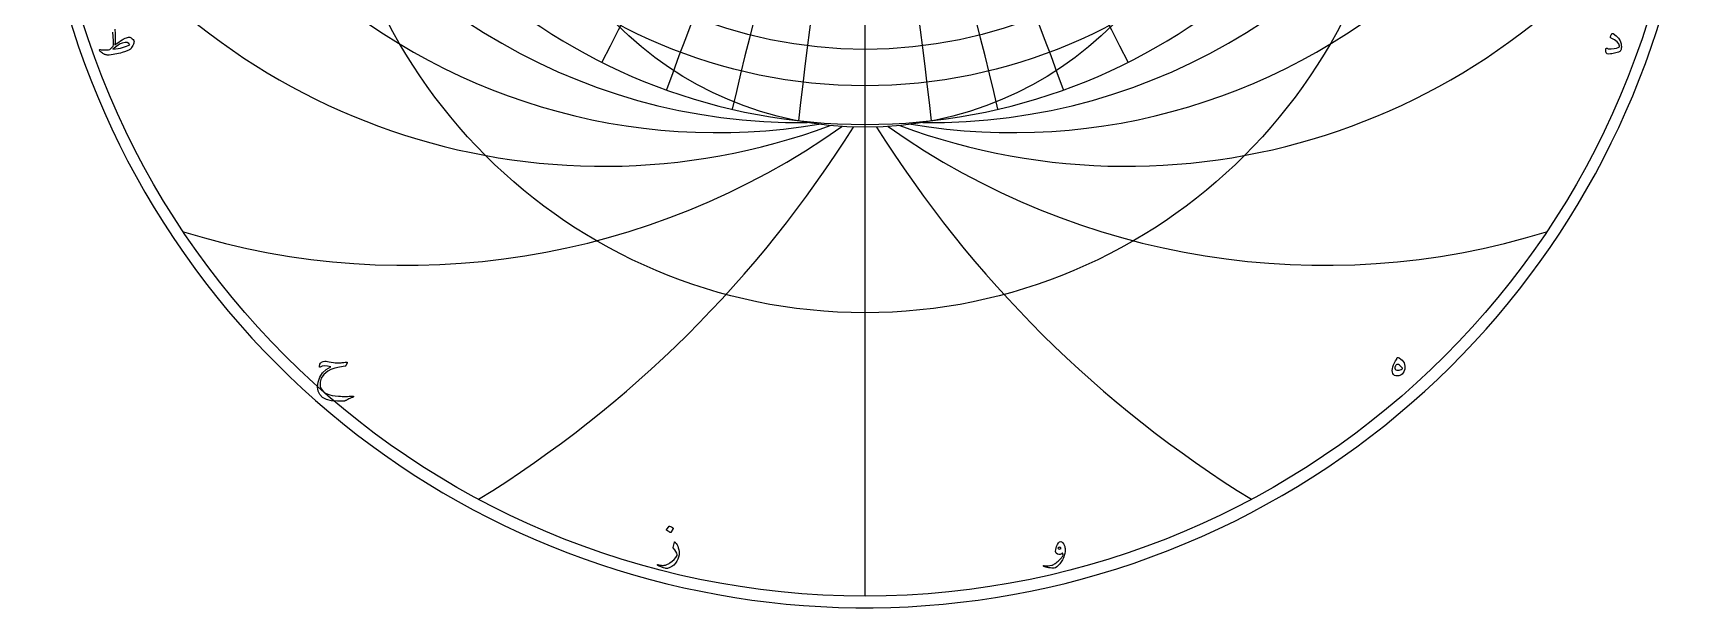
# Model space of a CAD drawing. Header units: millimetres. Extents: x -62 to 62, y -62 to 63.
# Drawn here: x -61.6 to 61.6, y -61.6 to -19.1 of the extents above; entities that cross this region are included whole.
import ezdxf

# ---------------------------------------------------------------- set-up
doc = ezdxf.new("R2010")
doc.units = ezdxf.units.MM
for name, color, linetype in [('CUT_OUTER', 1, 'Continuous'), ('ENGRAVE', 7, 'Continuous'), ('ENGRAVE_FINE', 8, 'Continuous'), ('TEXT', 5, 'Continuous')]:
    doc.layers.add(name, color=color, linetype=linetype)

msp = doc.modelspace()

# ---------------------------------------------------------------- linework, layer by layer
at = {"layer": 'CUT_OUTER'}
msp.add_arc((-0.0002, -0.0002), 61.6124, 137.460696, 87.802279, dxfattribs=at)
at = {"layer": 'ENGRAVE'}
for points in [[(0, -60.75), (0, 60.75)], [(0, -60.75), (0, -26.0306)]]:
    msp.add_lwpolyline(points, dxfattribs=at)
for centre, radius in [((0, 0), 60.75), ((0, 15.8873), 38.8464), ((0, 14.4227), 34.6846), ((0, 0), 39.7663), ((0, 0), 26.0306)]:
    msp.add_circle(centre, radius, dxfattribs=at)
for centre, radius, start, end in [((0, 17.7051), 43.5296, 105.921623, 74.078377), ((-4.9355, 18.4195), 44.1021, 139.754846, 270.861531), ((4.9355, 18.4195), 44.1021, 269.138469, 40.245154), ((-10.9491, 18.9644), 45.3971, 174.656822, 279.54217), ((10.9491, 18.9644), 45.3971, 260.45783, 5.343178), ((-19.3672, 19.3672), 48.286, 211.691871, 290.355882), ((19.3672, 19.3672), 48.286, 249.644118, 328.308129), ((-34.0258, 19.6448), 55.902, 252.866004, 305.308678), ((-73.9231, 19.8076), 86.2458, 301.68398, 327.905317), ((73.9231, 19.8076), 86.2458, 212.094683, 238.31602), ((34.0258, 19.6448), 55.902, 234.691322, 287.133996)]:
    msp.add_arc(centre, radius, start, end, dxfattribs=at)
at = {"layer": 'ENGRAVE_FINE'}
for centre, radius, start, end in [((-554.4766, -89.3166), 563.0302, 6.503619, 15.341957), ((-554.4766, -89.3166), 563.0302, 6.503619, 15.341957), ((554.4766, -89.3166), 563.0302, 164.658043, 173.496381), ((554.4766, -89.3166), 563.0302, 164.658043, 173.496381), ((-268.6186, -89.3166), 285.8579, 13.064756, 30.381405), ((-268.6186, -89.3166), 285.8579, 13.064756, 30.381405), ((268.6186, -89.3166), 285.8579, 149.618595, 166.935244), ((268.6186, -89.3166), 285.8579, 149.618595, 166.935244), ((-169.3412, -89.3166), 195.5384, 19.742202, 44.842633), ((-169.3412, -89.3166), 195.5384, 19.742202, 44.842633), ((169.3412, -89.3166), 195.5384, 135.157367, 160.257798), ((169.3412, -89.3166), 195.5384, 135.157367, 160.257798), ((-116.5168, -89.3166), 152.1018, 26.597292, 58.53821), ((-116.5168, -89.3166), 152.1018, 26.597292, 58.53821), ((116.5168, -89.3166), 152.1018, 121.46179, 153.402708), ((116.5168, -89.3166), 152.1018, 121.46179, 153.402708)]:
    msp.add_arc(centre, radius, start, end, dxfattribs=at)
at = {"layer": 'TEXT'}
msp.add_lwpolyline([(-55.5695, -18.7792), (-55.5456, -19.121), (-55.535, -19.3827), (-55.5379, -19.5645), (-55.5418, -19.6324), (-55.546, -19.6944), (-55.5505, -19.7503), (-55.5551, -19.8002), (-55.5601, -19.8444), (-55.5652, -19.8831), (-55.5706, -19.9163), (-55.5762, -19.9439), (-55.4616, -19.8563), (-55.3554, -19.7772), (-55.2575, -19.7068), (-55.1681, -19.645), (-55.0872, -19.5916), (-55.0153, -19.5463), (-54.9522, -19.5092), (-54.8979, -19.4802), (-54.8014, -19.4371), (-54.7111, -19.4036), (-54.627, -19.3796), (-54.5492, -19.3653), (-54.508, -19.3641), (-54.4649, -19.372), (-54.4198, -19.389), (-54.3729, -19.4151), (-54.28, -19.4809), (-54.2119, -19.5444), (-54.1688, -19.6055), (-54.1506, -19.6642), (-54.1518, -19.7296), (-54.1669, -19.8031), (-54.1959, -19.8848), (-54.2388, -19.9746), (-54.2867, -20.063), (-54.3307, -20.1365), (-54.371, -20.1952), (-54.4074, -20.239), (-54.4821, -20.2943), (-54.6105, -20.3569), (-54.7925, -20.4266), (-55.0282, -20.5034), (-55.1596, -20.5415), (-55.2931, -20.5753), (-55.4288, -20.6048), (-55.5666, -20.6299), (-55.7062, -20.651), (-55.8469, -20.6682), (-55.9888, -20.6816), (-56.1319, -20.6912), (-56.1842, -20.6807), (-56.2339, -20.6682), (-56.281, -20.6539), (-56.3254, -20.6376), (-56.3677, -20.6194), (-56.4083, -20.5992), (-56.4472, -20.5772), (-56.4845, -20.5533), (-56.5499, -20.5054), (-56.6042, -20.4575), (-56.6476, -20.4096), (-56.6799, -20.3616), (-56.6976, -20.3219), (-56.701, -20.2946), (-56.69, -20.2797), (-56.6646, -20.2773), (-56.5928, -20.2858), (-56.5156, -20.2922), (-56.4328, -20.2964), (-56.3446, -20.2984), (-56.2508, -20.2983), (-56.1515, -20.296), (-56.0467, -20.2916), (-55.9365, -20.285), (-55.6835, -20.0359), (-55.6789, -19.9358), (-55.6763, -19.8347), (-55.676, -19.7327), (-55.6778, -19.6297), (-55.6815, -19.5255), (-55.6869, -19.4199), (-55.6939, -19.3128), (-55.7027, -19.2043), (-55.7125, -19.0969), (-55.7228, -18.9931)], dxfattribs=at)
for points in [[(55.216, -19.3499), (55.2312, -19.3043), (55.2462, -19.2632), (55.2609, -19.2267), (55.2754, -19.1947), (55.2894, -19.1671), (55.3027, -19.1435), (55.3153, -19.1239), (55.3271, -19.1085), (55.3456, -19.0936), (55.3664, -19.0874), (55.3896, -19.0898), (55.4153, -19.1008), (55.6421, -19.2529), (55.8167, -19.4295), (55.9391, -19.6304), (56.0093, -19.8558), (56.0191, -19.9202), (56.0256, -19.9832), (56.0287, -20.0448), (56.0284, -20.1049), (56.0246, -20.1631), (56.0169, -20.2189), (56.0054, -20.2723), (55.9901, -20.3233), (55.9765, -20.3506), (55.9585, -20.3751), (55.9362, -20.3966), (55.9096, -20.4153), (55.8181, -20.4601), (55.7238, -20.4987), (55.6265, -20.531), (55.5264, -20.5571), (55.4239, -20.5775), (55.3195, -20.5925), (55.2131, -20.6024), (55.1049, -20.6069), (54.9765, -20.5854), (54.8979, -20.513), (54.8692, -20.3899), (54.8902, -20.216), (54.8974, -20.1971), (54.9075, -20.1825), (54.9204, -20.1722), (54.9362, -20.1662), (54.9499, -20.1679), (54.964, -20.1729), (54.9786, -20.1813), (54.9937, -20.193), (55.0404, -20.2182), (55.1039, -20.2323), (55.1841, -20.2354), (55.2811, -20.2275), (55.4917, -20.1969), (55.6634, -20.1624), (55.7963, -20.124), (55.8905, -20.0819), (55.8953, -20.0761), (55.8981, -20.0666), (55.8991, -20.0532), (55.8981, -20.0359), (55.8332, -19.8548), (55.7075, -19.6948), (55.5209, -19.5559), (55.2735, -19.4381), (55.2411, -19.4211), (55.2208, -19.4007), (55.2124, -19.377), (55.216, -19.3499)], [(-55.0167, -19.8021), (-55.165, -19.8637), (-55.33, -19.9602), (-55.5118, -20.0917), (-55.7103, -20.2582), (-55.5179, -20.2343), (-55.3353, -20.205), (-55.1625, -20.1702), (-54.9995, -20.1298), (-54.8465, -20.0844), (-54.7039, -20.0345), (-54.5716, -19.98), (-54.4495, -19.9209), (-54.5324, -19.8187), (-54.6546, -19.7648), (-54.816, -19.7593), (-55.0167, -19.8021)], [(39.4242, -43.1064), (39.457, -43.0913), (39.4942, -43.0882), (39.5356, -43.097), (39.5813, -43.1179), (39.6951, -43.194), (39.7912, -43.2807), (39.8695, -43.378), (39.9301, -43.4857), (39.972, -43.5981), (39.9943, -43.7128), (39.9969, -43.8299), (39.9799, -43.9495), (39.949, -44.0584), (39.9061, -44.1554), (39.8513, -44.2405), (39.7845, -44.3135), (39.709, -44.3722), (39.6283, -44.4141), (39.5423, -44.4393), (39.451, -44.4476), (39.3318, -44.439), (39.2345, -44.4055), (39.1593, -44.347), (39.1061, -44.2637), (39.0743, -44.1624), (39.063, -44.0462), (39.0724, -43.9152), (39.1023, -43.7693), (39.1509, -43.618), (39.2163, -43.4743), (39.2985, -43.3382), (39.3974, -43.2098), (39.4007, -43.2038), (39.4031, -43.1935), (39.4046, -43.1789), (39.4051, -43.16), (39.4063, -43.1394), (39.4099, -43.1236), (39.4158, -43.1126), (39.4242, -43.1064)], [(-38.3665, -43.4896), (-38.4585, -43.6965), (-38.4669, -43.7102), (-38.4767, -43.7205), (-38.488, -43.7274), (-38.5006, -43.731), (-38.9258, -43.7981), (-39.2815, -43.8805), (-39.5677, -43.9782), (-39.7845, -44.0912), (-40.0884, -44.3391), (-40.2836, -44.6115), (-40.3701, -44.9082), (-40.3478, -45.2294), (-40.2803, -45.4033), (-40.1658, -45.5571), (-40.0043, -45.6907), (-39.796, -45.8043), (-39.6496, -45.855), (-39.4673, -45.8962), (-39.2491, -45.9279), (-38.995, -45.9499), (-38.8599, -45.9564), (-38.7268, -45.9604), (-38.5955, -45.9621), (-38.4662, -45.9614), (-38.3392, -45.9585), (-38.2151, -45.9537), (-38.0939, -45.947), (-37.9756, -45.9384), (-37.9478, -45.9365), (-37.9258, -45.9384), (-37.9095, -45.9441), (-37.899, -45.9537), (-37.8932, -45.9655), (-37.8913, -45.9777), (-37.8932, -45.9904), (-37.899, -46.0035), (-37.9032, -46.0106), (-37.9081, -46.0165), (-37.9137, -46.0211), (-37.9201, -46.0246), (-37.9269, -46.0276), (-37.934, -46.0308), (-37.9413, -46.0343), (-37.9488, -46.038), (-38.0592, -46.0732), (-38.1567, -46.1099), (-38.2413, -46.148), (-38.3129, -46.1875), (-38.3587, -46.216), (-38.4005, -46.2402), (-38.4383, -46.2601), (-38.4719, -46.2756), (-38.501, -46.2876), (-38.5251, -46.2967), (-38.5441, -46.3029), (-38.5581, -46.3063), (-39.0822, -46.3257), (-39.5277, -46.2881), (-39.8946, -46.1935), (-40.183, -46.0419), (-40.3914, -45.834), (-40.5145, -45.5743), (-40.5523, -45.263), (-40.5049, -44.8999), (-40.3794, -44.5341), (-40.183, -44.2225), (-39.9157, -43.965), (-39.5775, -43.7617), (-39.817, -43.7159), (-40.0259, -43.7051), (-40.2041, -43.7293), (-40.3516, -43.7885), (-40.3646, -43.7933), (-40.3765, -43.7962), (-40.3876, -43.7971), (-40.3976, -43.7962), (-40.406, -43.793), (-40.412, -43.7875), (-40.4156, -43.7796), (-40.4168, -43.7693), (-40.4115, -43.7217), (-40.4034, -43.6745), (-40.3923, -43.6278), (-40.3785, -43.5816), (-40.3296, -43.4917), (-40.252, -43.4254), (-40.1456, -43.3825), (-40.0106, -43.3631), (-39.9251, -43.3638), (-39.818, -43.3737), (-39.6894, -43.3926), (-39.5392, -43.4206), (-39.3842, -43.4486), (-39.2412, -43.4675), (-39.1102, -43.4774), (-38.9912, -43.4781), (-38.9339, -43.4756), (-38.8733, -43.4719), (-38.8094, -43.4669), (-38.7421, -43.4608), (-38.6714, -43.4533), (-38.5974, -43.4441), (-38.52, -43.4332), (-38.4393, -43.4206), (-38.3931, -43.4192), (-38.3656, -43.4302), (-38.3567, -43.4537), (-38.3665, -43.4896)], [(39.7883, -43.9303), (39.8043, -43.9102), (39.8065, -43.8843), (39.7948, -43.8527), (39.7691, -43.8153), (39.6803, -43.7186), (39.5938, -43.6505), (39.5097, -43.6113), (39.4281, -43.6007), (39.3893, -43.6077), (39.3533, -43.6285), (39.3203, -43.6632), (39.2901, -43.7119), (39.2659, -43.7643), (39.2508, -43.8105), (39.2448, -43.8505), (39.2479, -43.8843), (39.2748, -43.9463), (39.3208, -43.9906), (39.3859, -44.0172), (39.4702, -44.0261), (39.5634, -44.0201), (39.6475, -44.0021), (39.7224, -43.9722), (39.7883, -43.9303)], [(-14.5125, -55.5701), (-14.5077, -55.5653), (-14.501, -55.5624), (-14.4924, -55.5615), (-14.4818, -55.5624), (-14.4073, -55.5926), (-14.3372, -55.6295), (-14.2713, -55.6731), (-14.2097, -55.7234), (-14.2038, -55.731), (-14.2011, -55.7387), (-14.2018, -55.7464), (-14.2059, -55.754), (-14.386, -56.0453), (-14.3927, -56.0522), (-14.4014, -56.0539), (-14.4119, -56.0503), (-14.4244, -56.0415), (-14.4351, -56.0338), (-14.4521, -56.0223), (-14.4754, -56.007), (-14.5048, -55.9878), (-14.541, -55.9648), (-14.5843, -55.938), (-14.6349, -55.9073), (-14.6926, -55.8728), (-14.7003, -55.8671), (-14.7041, -55.8613), (-14.7041, -55.8556), (-14.7003, -55.8498)], [(-14.1216, -56.7619), (-14.1194, -56.755), (-14.1168, -56.7495), (-14.1137, -56.7454), (-14.1101, -56.7428), (-14.0993, -56.7418), (-14.0862, -56.7466), (-14.0706, -56.7571), (-14.0526, -56.7734), (-13.9827, -56.8565), (-13.9223, -56.9526), (-13.8715, -57.0616), (-13.8304, -57.1835), (-13.7983, -57.3147), (-13.7786, -57.4441), (-13.7714, -57.5715), (-13.7767, -57.697), (-13.8107, -57.8623), (-13.8668, -58.0208), (-13.9448, -58.1727), (-14.045, -58.3178), (-14.1647, -58.4493), (-14.3017, -58.5564), (-14.456, -58.639), (-14.6275, -58.6972), (-14.6734, -58.707), (-14.7194, -58.7097), (-14.7654, -58.7051), (-14.8114, -58.6934), (-14.9174, -58.6564), (-15.0131, -58.622), (-15.0985, -58.5903), (-15.1736, -58.5612), (-15.2381, -58.5347), (-15.2919, -58.5109), (-15.3349, -58.4897), (-15.3671, -58.4711), (-15.3738, -58.4654), (-15.3786, -58.4596), (-15.3815, -58.4539), (-15.3824, -58.4481), (-15.3817, -58.4407), (-15.3795, -58.4337), (-15.3759, -58.4273), (-15.3709, -58.4213), (-15.3645, -58.4167), (-15.3565, -58.4146), (-15.3472, -58.4148), (-15.3364, -58.4175), (-15.2708, -58.4351), (-15.208, -58.4496), (-15.1482, -58.4609), (-15.0912, -58.4692), (-15.0366, -58.4743), (-14.9839, -58.4764), (-14.9331, -58.4753), (-14.8842, -58.4711), (-14.8355, -58.4633), (-14.7851, -58.4515), (-14.733, -58.4355), (-14.6792, -58.4155), (-14.6237, -58.3912), (-14.5666, -58.3624), (-14.5078, -58.329), (-14.4473, -58.291), (-14.2775, -58.1688), (-14.1321, -58.0361), (-14.0112, -57.8929), (-13.9147, -57.7391), (-13.9084, -57.7267), (-13.9051, -57.7123), (-13.9046, -57.696), (-13.907, -57.6778), (-13.9472, -57.5703), (-14.0105, -57.4508), (-14.0967, -57.3193), (-14.2059, -57.1758), (-14.2107, -57.1667), (-14.2136, -57.1586), (-14.2145, -57.1514), (-14.2136, -57.1451)], [(14.181, -57.0877), (14.2509, -56.9253), (14.3266, -56.8098), (14.4081, -56.7413), (14.4952, -56.7198), (14.5499, -56.7293), (14.6026, -56.7581), (14.6533, -56.806), (14.7022, -56.8731), (14.7257, -56.9119), (14.7463, -56.9516), (14.764, -56.9923), (14.7788, -57.034), (14.7915, -57.0769), (14.8028, -57.1212), (14.8126, -57.1669), (14.821, -57.2141), (14.8289, -57.3193), (14.8219, -57.4431), (14.8002, -57.5856), (14.7635, -57.7468), (14.7094, -57.9138), (14.6351, -58.0735), (14.5408, -58.2261), (14.4263, -58.3715), (14.3063, -58.4982), (14.1992, -58.5909), (14.1051, -58.6496), (14.0239, -58.6742), (13.941, -58.6785), (13.8457, -58.6761), (13.7379, -58.667), (13.6177, -58.6512), (13.5567, -58.6413), (13.5003, -58.6306), (13.4484, -58.6193), (13.4011, -58.6072), (13.3581, -58.5948), (13.3192, -58.5827), (13.2844, -58.5709), (13.2536, -58.5593), (13.2354, -58.5492), (13.2229, -58.5382), (13.2162, -58.5262), (13.2153, -58.5133), (13.2213, -58.5003), (13.2316, -58.4922), (13.2462, -58.4888), (13.2651, -58.4903), (13.4129, -58.5046), (13.5573, -58.5056), (13.6984, -58.4931), (13.8361, -58.4673), (13.8786, -58.4541), (13.9257, -58.4337), (13.9773, -58.4062), (14.0335, -58.3715), (14.0942, -58.3296), (14.1594, -58.2805), (14.2293, -58.2242), (14.3036, -58.1607), (14.3764, -58.0951), (14.4416, -58.0323), (14.4991, -57.9724), (14.5489, -57.9154), (14.5908, -57.8611), (14.6246, -57.8091), (14.6502, -57.7595), (14.6677, -57.7123), (14.6576, -57.6409), (14.6466, -57.5878), (14.6346, -57.5528), (14.6217, -57.536), (14.5439, -57.6278), (14.456, -57.6769), (14.358, -57.6833), (14.25, -57.6472), (14.1609, -57.5691), (14.1197, -57.4498), (14.1264, -57.2893), (14.181, -57.0877)], [(14.5297, -57.2295), (14.4732, -57.161), (14.4148, -57.1356), (14.3544, -57.1533), (14.2921, -57.2141), (14.3429, -57.2553), (14.3994, -57.2716), (14.4617, -57.263), (14.5297, -57.2295)]]:
    msp.add_lwpolyline(points, close=True, dxfattribs=at)

doc.saveas('drawing.dxf')
